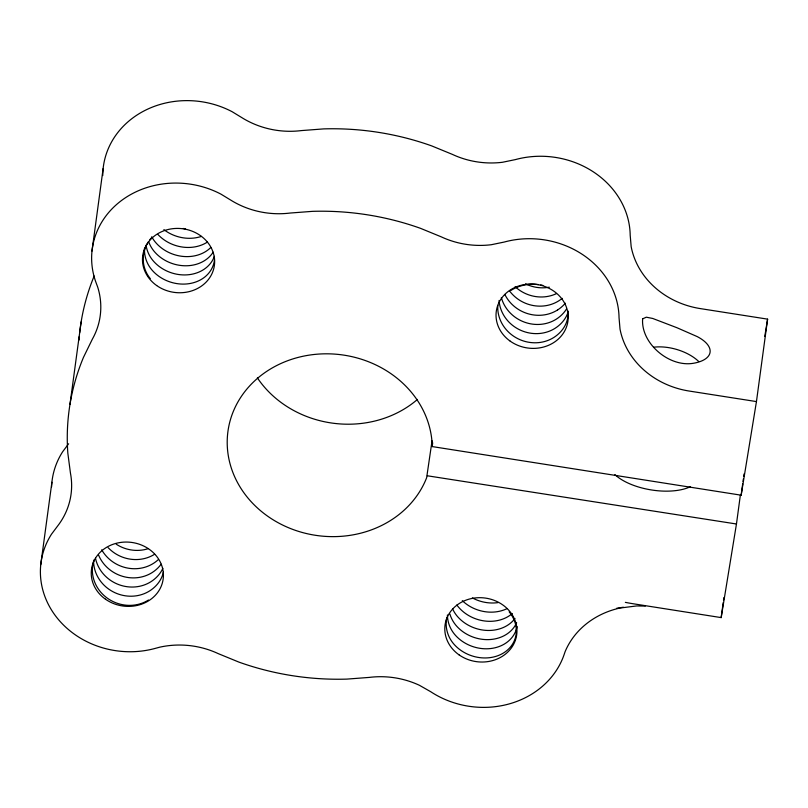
<?xml version="1.0" encoding="UTF-8"?>
<svg xmlns="http://www.w3.org/2000/svg" width="808" height="808" viewBox="0 0 808 808"><rect width="100%" height="100%" fill="white"/><g stroke="black" fill="none" stroke-linecap="round" stroke-linejoin="round"><path stroke-width="1.21" d="M40.754 564.701L51.904 482.255M69.983 404.343L81.133 321.907M91.991 251.056L103.131 168.609M102.767 175.548A87.102 77.336 7.7 0 1 232.179 111.736L243.673 118.746A82.174 72.952 7.7 0 0 301.334 130.593L323.675 128.896A262.954 233.451 7.7 0 1 431.684 145.894L452.339 154.368A82.174 72.952 7.7 0 0 502.505 162.267L515.312 159.62A87.102 77.336 7.7 0 1 630.19 235.209L631.169 246.682A82.174 72.952 7.7 0 0 700.243 308.585L767.6 319.14L756.45 401.586L741.158 495.193L432.179 446.571L432.139 444.036A102.717 91.193 7.7 0 0 285.82 361.418A102.717 91.193 7.7 0 0 261.327 511.353A102.717 91.193 7.7 0 0 426.634 477.77L432.058 440.804M432.179 446.571L432.684 442.824M625.362 602.354A90.385 41.582 9.3 0 0 633.502 603.808L721.17 617.605L723.19 602.616M723.534 600.122L723.867 597.617M721.17 617.605L736.462 523.998L740.34 495.264M741.158 495.193L742.683 483.952M743.017 481.457L743.36 478.952M743.693 476.457L744.037 473.963M764.782 336.391L767.6 319.14M68.63 443.764L62.62 451.783A87.102 77.336 7.7 0 0 51.581 486.87M645.309 606.081L636.724 605.939L619.827 608.06A82.174 72.952 7.7 0 0 565.145 651.571L563.913 655.177A87.102 77.336 7.7 0 1 430.714 691.719L419.423 685.295A82.174 72.952 7.7 0 0 369.256 677.407L346.905 679.104A262.954 233.451 7.7 0 1 238.905 662.106L218.251 653.632A82.174 72.952 7.7 0 0 159.711 647.188L155.277 648.38A87.102 77.336 7.7 0 1 60.489 621.887A87.102 77.336 7.7 0 1 51.47 534.229L58.984 524.2A82.174 72.952 7.7 0 0 70.448 473.135L67.832 453.147A262.954 233.451 7.7 0 1 83.487 357.338L92.344 339.178A82.174 72.952 7.7 0 0 97.718 287.163L96.243 283.174A87.102 77.336 7.7 0 1 122.968 199.445A87.102 77.336 7.7 0 1 221.028 194.183L232.532 201.192A82.174 72.952 7.7 0 0 290.183 213.039L312.534 211.343A262.954 233.451 7.7 0 1 420.534 228.341L441.188 236.815A82.174 72.952 7.7 0 0 491.355 244.713L504.162 242.067A87.102 77.336 7.7 0 1 619.039 317.655L620.029 329.129A82.174 72.952 7.7 0 0 689.093 391.032L756.45 401.586M616.746 608.242L623.372 607.222M427.331 475.781L736.462 523.998M417.463 399.415A102.717 91.193 7.7 0 1 257.378 377.871M690.456 486.658A46.016 21.17 9.3 0 1 614.888 474.589M78.972 340.107A262.954 233.451 7.7 0 1 79.275 336.451M79.649 332.805A262.954 233.451 7.7 0 1 94.162 276.023M653.763 347.208A35.724 19.291 15.9 0 1 698.718 361.499M506.879 608.717A35.744 29.825 18.3 0 1 462.287 600.647M512.312 613.525A35.744 29.825 18.3 0 1 458.156 606.677A35.744 33.007 -7.7 0 1 456.884 604.99M498.112 602.586A35.744 29.825 18.3 0 1 472.367 597.91M447.41 614.979A35.744 33.007 -7.7 0 0 454.439 634.149A35.744 29.825 18.3 0 0 490.89 648.521A35.744 29.825 18.3 0 0 517.1 626.574M516.635 622.756A35.744 29.825 18.3 0 1 488.88 639.613A35.744 29.825 18.3 0 1 455.682 624.998A35.744 33.007 -7.7 0 1 449.874 613.989M515.009 618.463A35.744 29.825 18.3 0 1 456.924 615.837A35.744 33.007 -7.7 0 1 452.541 608.717M509.181 611.818A35.744 29.825 18.3 0 1 502.485 653.581A35.744 29.825 18.3 0 1 453.207 643.32A35.744 33.007 -7.7 0 1 446.723 617.948M556.318 293.698A35.744 33.088 22.5 0 1 515.13 286.658M509.484 290.88A35.744 33.088 22.5 0 0 558.823 300.808A35.744 29.744 -2.4 0 0 562.216 298.344M549.339 287.183A35.744 33.088 22.5 0 1 525.533 283.84M497.809 305.434A35.744 33.088 22.5 0 0 516.08 337.734A35.744 33.088 22.5 0 0 553.864 337.451A35.744 29.744 -2.4 0 0 567.974 311.191M499.061 300.465A35.744 33.088 22.5 0 0 519.302 329.624A35.744 33.088 22.5 0 0 555.106 328.29A35.744 29.744 -2.4 0 0 568.337 311.312M557.581 309.969A35.744 33.088 22.5 0 1 504.849 294.445M566.418 309.151A35.744 29.744 -2.4 0 1 556.348 319.13A35.744 33.088 22.5 0 1 501.344 297.566M565.327 303.202A35.744 29.744 -2.4 0 1 557.581 309.969M510.979 290.395A35.744 29.744 -2.4 0 1 538.522 284.588M540.714 284.931A35.744 29.744 -2.4 0 1 542.875 285.406M207.454 242.036A35.744 29.825 18.3 0 1 157.853 234.421M201.354 236.411A35.744 29.825 18.3 0 1 163.873 229.624M185.487 228.816A35.744 29.825 18.3 0 1 183.285 228.472M151.742 236.734A35.744 33.007 -7.7 0 0 155.217 241.976A35.744 29.825 18.3 0 0 210.787 247.501M214.453 260.024A35.744 29.825 18.3 0 1 189.022 283.679A35.744 29.825 18.3 0 1 151.5 269.458A35.744 33.007 -7.7 0 1 144.511 248.218M213.15 252.207A35.744 29.825 18.3 0 1 153.974 251.137A35.744 33.007 -7.7 0 1 148.813 242.097M214.393 256.328A35.744 29.825 18.3 0 1 187.032 274.861A35.744 29.825 18.3 0 1 152.742 260.297A35.744 33.007 -7.7 0 1 146.046 245.248M150.268 278.609A35.744 33.007 -7.7 0 1 148.541 241.592M149.783 239.835A35.744 33.007 -7.7 0 1 151.126 238.148M148.147 548.693A35.744 33.088 22.5 0 1 116.231 544.208M154.661 554.227A35.744 33.088 22.5 0 1 108.161 547.683M101.697 549.793A35.744 33.088 22.5 0 0 153.419 563.388A35.744 29.744 -2.4 0 0 158.368 559.57M95.455 558.086A35.744 33.088 22.5 0 0 150.944 581.71A35.744 29.744 -2.4 0 0 162.863 568.317M163.388 572.064A35.744 29.744 -2.4 0 1 149.702 590.88A35.744 33.088 22.5 0 1 112.898 591.698A35.744 33.088 22.5 0 1 93.587 560.944M161.156 564.206A35.744 29.744 -2.4 0 1 152.177 572.559A35.744 33.088 22.5 0 1 98.566 555.056M148.47 600.031A35.744 33.088 22.5 0 1 106.939 597.88A35.744 33.088 22.5 0 1 94.051 559.873M642.633 318.857C640.734 343.289 669.196 367.569 693.547 363.257A36.158 16.635 9.2 0 0 697.153 336.572L676.973 327.735L652.723 318.463L646.309 317.19L642.633 318.857M510.222 341.168A36.158 32.098 7.7 0 0 567.903 321.342A36.158 32.098 7.7 0 0 518.211 286.153A36.158 32.098 7.7 0 0 510.222 341.168M458.995 654.813A36.158 32.098 7.7 0 0 516.676 634.977A36.158 32.098 7.7 0 0 466.984 599.788A36.158 32.098 7.7 0 0 458.995 654.813M105.444 599.172A36.158 32.098 7.7 0 0 163.125 579.346A36.158 32.098 7.7 0 0 113.423 544.158A36.158 32.098 7.7 0 0 105.444 599.172M156.671 285.537A36.158 32.098 7.7 0 0 214.352 265.701A36.158 32.098 7.7 0 0 164.66 230.512A36.158 32.098 7.7 0 0 156.671 285.537"/></g></svg>
